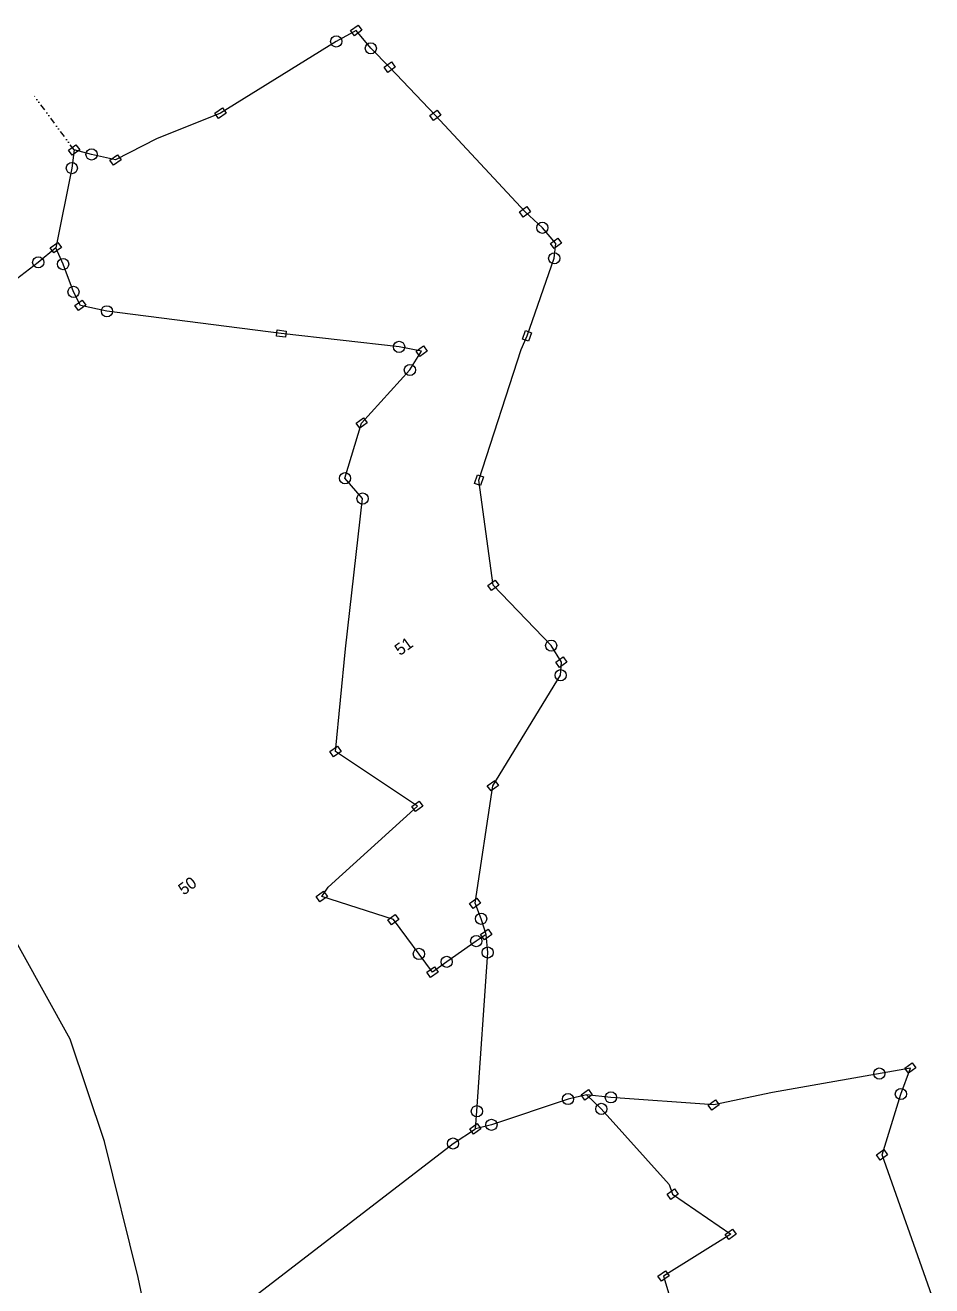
# Model space of a CAD drawing. Header units: metres. Extents: x 347706 to 350992, y 1759363 to 1763257.
# Drawn here: x 349126 to 349823, y 1762289 to 1763257 of the extents above; entities that cross this region are included whole.
import ezdxf

# ---------------------------------------------------------------- set-up
doc = ezdxf.new("R2010")
doc.units = ezdxf.units.M
doc.header["$MEASUREMENT"] = 0
doc.linetypes.add('DIVIDE', pattern=[1.25, 0.5, -0.25, 0, -0.25, 0, -0.25])
for name, color, linetype in [('POLY_PARCEL', 6, 'Continuous'), ('TEXT_PARCEL', 7, 'Continuous'), ('V_BOUND_LINE', 7, 'Continuous'), ('V_DIVIDE_LINE', 7, 'DIVIDE')]:
    doc.layers.add(name, color=color, linetype=linetype)
doc.styles.add('TEXT_MAP', font='')
doc.styles.get('TEXT_MAP').set_extended_font_data('Kruti Dev 050')

msp = doc.modelspace()

# ---------------------------------------------------------------- linework, layer by layer
for points in [[(349376.4, 1763253.37), (349382.09, 1763257.48), (349384.93, 1763253.55), (349379.24, 1763249.44)], [(349402.07, 1763225.14), (349407.75, 1763229.25), (349410.6, 1763225.32), (349404.91, 1763221.21)], [(349272.18, 1763189.83), (349277.86, 1763193.94), (349280.7, 1763190.01), (349275.02, 1763185.9)], [(349437.24, 1763188.13), (349442.92, 1763192.24), (349445.76, 1763188.31), (349440.08, 1763184.2)], [(349159.74, 1763161.55), (349165.42, 1763165.66), (349168.27, 1763161.73), (349162.58, 1763157.62)], [(349191.52, 1763153.92), (349197.21, 1763158.03), (349200.05, 1763154.09), (349194.37, 1763149.98)], [(349506.14, 1763114.04), (349511.83, 1763118.15), (349514.67, 1763114.22), (349508.98, 1763110.11)], [(349529.82, 1763089.8), (349535.51, 1763093.91), (349538.35, 1763089.97), (349532.67, 1763085.86)], [(349145.7, 1763086.46), (349151.39, 1763090.57), (349154.23, 1763086.64), (349148.54, 1763082.53)], [(349164.59, 1763042.17), (349170.27, 1763046.28), (349173.12, 1763042.35), (349167.43, 1763038.24)], [(349319.87, 1763023.35), (349326.84, 1763022.57), (349326.3, 1763017.75), (349319.33, 1763018.53)], [(349508.5, 1763016.27), (349510.81, 1763022.89), (349515.39, 1763021.29), (349513.08, 1763014.67)], [(349426.62, 1763007), (349432.3, 1763011.11), (349435.15, 1763007.18), (349429.46, 1763003.07)], [(349380.56, 1762951.75), (349386.25, 1762955.86), (349389.09, 1762951.93), (349383.41, 1762947.82)], [(349471.56, 1762905.32), (349473.71, 1762912), (349478.33, 1762910.51), (349476.17, 1762903.83)], [(349481.68, 1762827.17), (349487.37, 1762831.28), (349490.21, 1762827.34), (349484.53, 1762823.23)], [(349534.02, 1762768.11), (349539.7, 1762772.22), (349542.55, 1762768.28), (349536.86, 1762764.17)], [(349360.5, 1762699.48), (349366.19, 1762703.59), (349369.03, 1762699.66), (349363.35, 1762695.55)], [(349481.36, 1762673.2), (349487.05, 1762677.31), (349489.89, 1762673.37), (349484.21, 1762669.26)], [(349423.38, 1762657.33), (349429.07, 1762661.44), (349431.91, 1762657.51), (349426.22, 1762653.39)], [(349349.98, 1762588.09), (349355.67, 1762592.2), (349358.51, 1762588.26), (349352.82, 1762584.15)], [(349467.67, 1762582.88), (349473.36, 1762586.99), (349476.2, 1762583.06), (349470.51, 1762578.95)], [(349404.95, 1762570.33), (349410.63, 1762574.44), (349413.48, 1762570.51), (349407.79, 1762566.4)], [(349476.25, 1762558.91), (349481.93, 1762563.02), (349484.78, 1762559.08), (349479.09, 1762554.97)], [(349435, 1762529.96), (349440.69, 1762534.08), (349443.53, 1762530.14), (349437.85, 1762526.03)], [(349802.05, 1762456.29), (349807.73, 1762460.4), (349810.58, 1762456.47), (349804.89, 1762452.36)], [(349553.36, 1762435.73), (349559.04, 1762439.84), (349561.88, 1762435.91), (349556.2, 1762431.8)], [(349651.01, 1762427.89), (349656.7, 1762432), (349659.54, 1762428.07), (349653.86, 1762423.96)], [(349467.95, 1762409.56), (349473.64, 1762413.67), (349476.48, 1762409.73), (349470.79, 1762405.62)], [(349780.33, 1762389.57), (349786.02, 1762393.69), (349788.86, 1762389.75), (349783.18, 1762385.64)], [(349619.46, 1762359.43), (349625.15, 1762363.54), (349627.99, 1762359.6), (349622.31, 1762355.49)], [(349664.09, 1762328.55), (349669.78, 1762332.66), (349672.62, 1762328.73), (349666.93, 1762324.62)], [(349612.43, 1762296.46), (349618.12, 1762300.57), (349620.96, 1762296.63), (349615.27, 1762292.52)]]:
    msp.add_lwpolyline(points, close=True)
for centre in [(349365.33, 1763245), (349391.91, 1763239.73), (349177.42, 1763158.22), (349162.26, 1763147.7), (349523.66, 1763101.85), (349136.42, 1763075.32), (349155.55, 1763073.97), (349532.75, 1763078.42), (349163.54, 1763052.63), (349189.2, 1763037.73), (349413.63, 1763010.36), (349421.89, 1762992.62), (349372.05, 1762909.48), (349385.53, 1762893.87), (349530.43, 1762780.88), (349537.68, 1762758.14), (349476.61, 1762571.05), (349472.83, 1762553.88), (349428.82, 1762544.08), (349450.19, 1762537.95), (349481.67, 1762545.12), (349782.47, 1762452.14), (349543.37, 1762432.52), (349576.3, 1762433.8), (349799.06, 1762436.4), (349473.38, 1762423.17), (349568.95, 1762424.99), (349484.56, 1762412.74), (349455.02, 1762398.39)]:
    msp.add_circle(centre, 4.29)
at = {"layer": 'POLY_PARCEL'}
for p, q in [((349155.55, 1763073.97), (349149.97, 1763086.55)), ((349163.54, 1763052.63), (349155.55, 1763073.97)), ((349168.85, 1763042.26), (349163.54, 1763052.63)), ((349189.2, 1763037.73), (349168.85, 1763042.26)), ((349323.09, 1763020.55), (349189.2, 1763037.73)), ((349413.63, 1763010.36), (349323.09, 1763020.55)), ((349430.88, 1763007.09), (349413.63, 1763010.36)), ((349421.89, 1762992.62), (349430.88, 1763007.09)), ((349384.83, 1762951.84), (349421.89, 1762992.62)), ((349372.05, 1762909.48), (349384.83, 1762951.84)), ((349385.53, 1762893.87), (349372.05, 1762909.48)), ((349372.56, 1762778.46), (349385.53, 1762893.87)), ((349364.77, 1762699.57), (349372.56, 1762778.46)), ((349427.65, 1762657.42), (349364.77, 1762699.57)), ((349359.2, 1762595.25), (349427.65, 1762657.42)), ((349160.93, 1762478.56), (349095.22, 1762596.87)), ((349354.25, 1762588.18), (349359.2, 1762595.25)), ((349409.21, 1762570.42), (349354.25, 1762588.18)), ((349439.27, 1762530.05), (349409.21, 1762570.42)), ((349472.83, 1762553.88), (349450.19, 1762537.95)), ((349480.51, 1762558.99), (349472.83, 1762553.88)), ((349450.19, 1762537.95), (349439.27, 1762530.05)), ((349187.23, 1762399.82), (349160.93, 1762478.56)), ((349557.62, 1762435.82), (349568.95, 1762424.99)), ((349568.95, 1762424.99), (349621.03, 1762366.88)), ((349455.02, 1762398.39), (349472.21, 1762409.64)), ((349213.13, 1762295.55), (349187.23, 1762399.82)), ((349296.41, 1762276.26), (349455.02, 1762398.39)), ((349621.03, 1762366.88), (349623.73, 1762359.51)), ((349623.73, 1762359.51), (349668.35, 1762328.64)), ((349668.35, 1762328.64), (349616.7, 1762296.54)), ((349231.41, 1762210.45), (349213.13, 1762295.55)), ((349616.7, 1762296.54), (349633.77, 1762240.23))]:
    msp.add_line(p, q, dxfattribs=at)
at = {"layer": 'V_BOUND_LINE'}
for p, q in [((349380.67, 1763253.46), (349365.33, 1763245)), ((349391.91, 1763239.73), (349380.67, 1763253.46)), ((349365.33, 1763245), (349276.44, 1763189.92)), ((349406.33, 1763225.23), (349391.91, 1763239.73)), ((349441.5, 1763188.22), (349406.33, 1763225.23)), ((349276.44, 1763189.92), (349227.37, 1763170.28)), ((349510.4, 1763114.13), (349441.5, 1763188.22)), ((349164, 1763161.64), (349162.26, 1763147.7)), ((349177.42, 1763158.22), (349164, 1763161.64)), ((349227.37, 1763170.28), (349195.79, 1763154.01)), ((349195.79, 1763154.01), (349177.42, 1763158.22)), ((349162.26, 1763147.7), (349149.97, 1763086.55)), ((349523.66, 1763101.85), (349510.4, 1763114.13)), ((349534.09, 1763089.89), (349523.66, 1763101.85)), ((349149.97, 1763086.55), (349136.42, 1763075.32)), ((349532.75, 1763078.42), (349534.09, 1763089.89)), ((349136.42, 1763075.32), (349116.49, 1763059.71)), ((349511.94, 1763018.78), (349532.75, 1763078.42)), ((349507.41, 1763008.35), (349511.94, 1763018.78)), ((349474.94, 1762907.92), (349507.41, 1763008.35)), ((349485.95, 1762827.25), (349474.94, 1762907.92)), ((349530.43, 1762780.88), (349485.95, 1762827.25)), ((349538.28, 1762768.19), (349530.43, 1762780.88)), ((349537.68, 1762758.14), (349538.28, 1762768.19)), ((349485.63, 1762673.28), (349537.68, 1762758.14)), ((349471.94, 1762582.97), (349485.63, 1762673.28)), ((349476.61, 1762571.05), (349471.94, 1762582.97)), ((349480.51, 1762558.99), (349476.61, 1762571.05)), ((349481.67, 1762545.12), (349480.51, 1762558.99)), ((349473.38, 1762423.17), (349481.67, 1762545.12)), ((349806.31, 1762456.38), (349700.39, 1762437.62)), ((349799.06, 1762436.4), (349806.31, 1762456.38)), ((349557.62, 1762435.82), (349543.37, 1762432.52)), ((349576.3, 1762433.8), (349557.62, 1762435.82)), ((349700.39, 1762437.62), (349655.28, 1762427.98)), ((349784.6, 1762389.66), (349799.06, 1762436.4)), ((349543.37, 1762432.52), (349484.56, 1762412.74)), ((349655.28, 1762427.98), (349576.3, 1762433.8)), ((349472.21, 1762409.64), (349473.38, 1762423.17)), ((349484.56, 1762412.74), (349472.21, 1762409.64)), ((349822.77, 1762281.51), (349784.6, 1762389.66))]:
    msp.add_line(p, q, dxfattribs=at)
at = {"layer": 'V_DIVIDE_LINE', "ltscale": 10}
msp.add_line((349164, 1763161.64), (349133.61, 1763203.07), dxfattribs=at)

# ---------------------------------------------------------------- texts
at = {"layer": 'TEXT_PARCEL', "style": 'TEXT_MAP'}
for s, p in [('51', (349414.33, 1762772.8)), ('50', (349248.15, 1762588.77))]:
    msp.add_text(s, height=9.074, rotation=35.86383, dxfattribs=at).set_placement(p)

doc.saveas('drawing.dxf')
